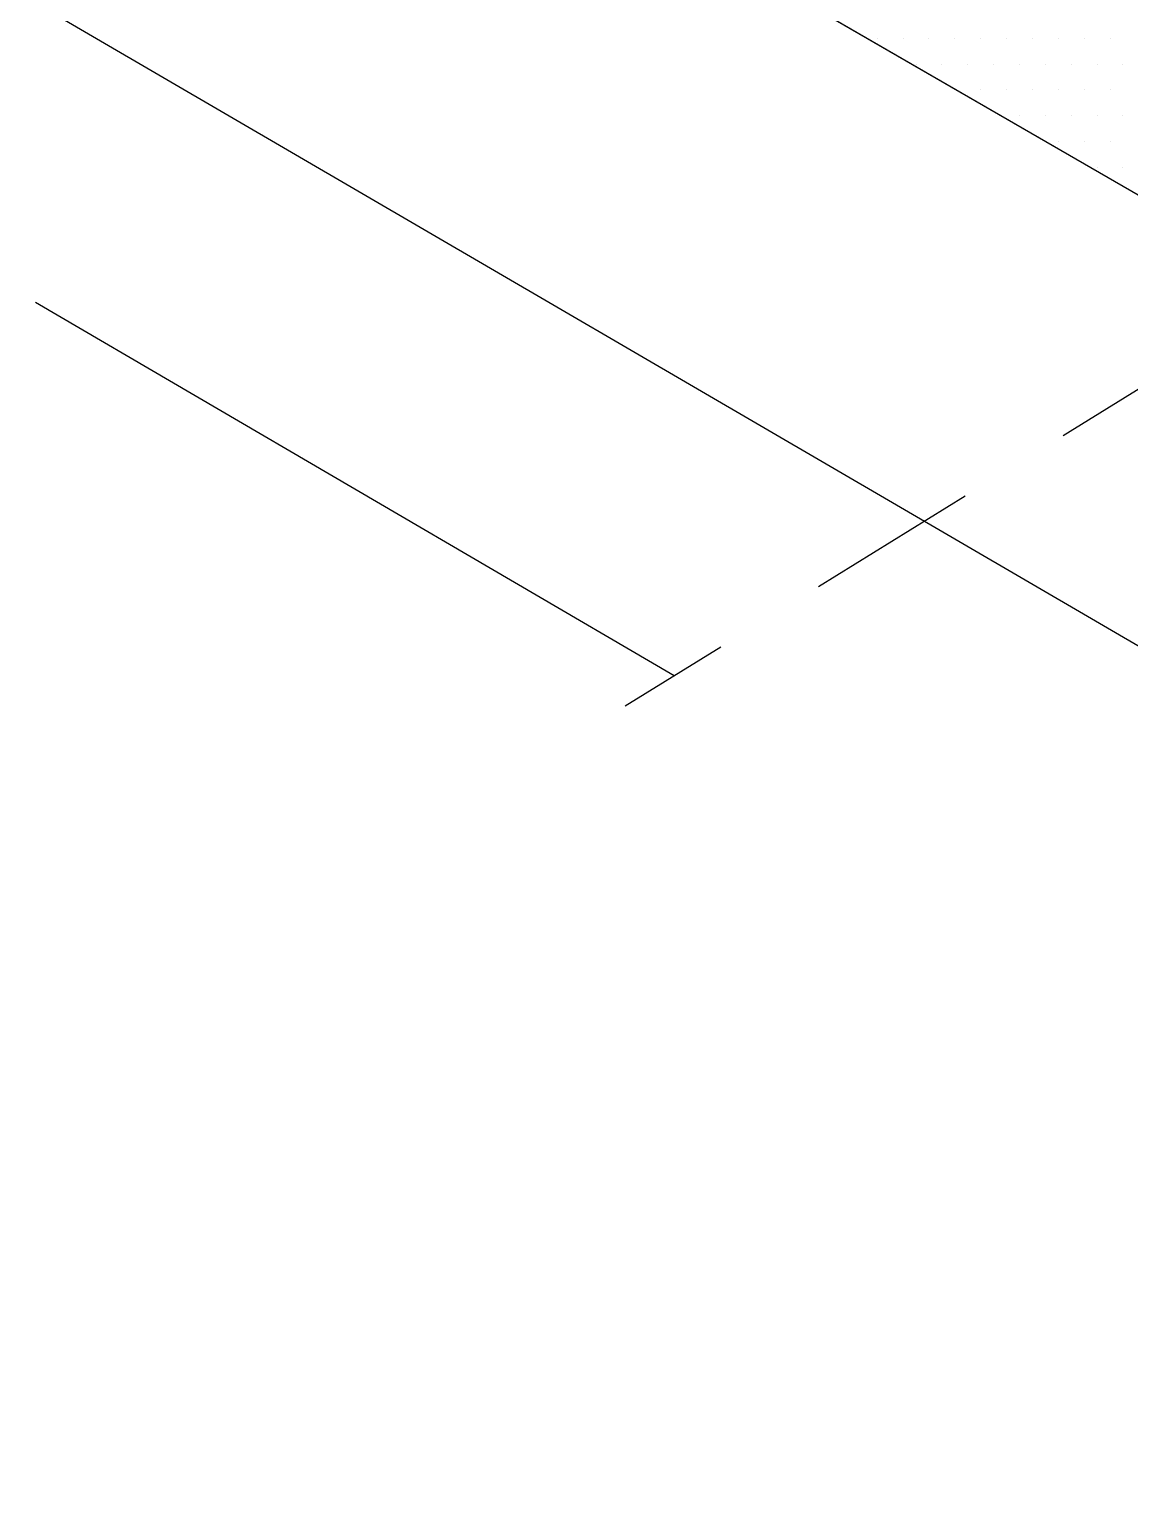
# Model space of a CAD drawing. Extents: x -1392 to 5791, y -3809 to 1722.
# Drawn here: x 1450 to 1507.4, y 1039.6 to 1116.9 of the extents above; entities that cross this region are included whole.
import ezdxf

# ---------------------------------------------------------------- set-up
doc = ezdxf.new("R2010")
doc.units = 0
doc.header["$MEASUREMENT"] = 0
doc.linetypes.add('AI-Linetype-27', pattern=[15, 9, -6])
doc.linetypes.add('AI-Linetype-7', pattern=[15, 9, -6])
for name, color, linetype, lineweight in [('.ATI-HATCH', 7, 'Continuous', 0), ('G-ANNO-TTLB', 7, 'Continuous', 0), ('TYVEK', 7, 'Continuous', 0), ('WALL SCRATCH', 7, 'Continuous', 0)]:
    doc.layers.add(name, color=color, linetype=linetype, lineweight=lineweight)

# ---------------------------------------------------------------- blocks, each defined once
blk = doc.blocks.new('Block_87')
at = {"layer": '.ATI-HATCH'}
blk.add_open_spline([(1481.751, 1123.324), (1481.751, 1123.324), (1510.521, 1106.681), (1510.521, 1106.681), (1510.521, 1106.681), (1536.586, 1091.603), (1536.586, 1091.603), (1545.191, 1086.625), (1556.202, 1089.566), (1561.18, 1098.171), (1562.765, 1100.91), (1563.599, 1104.019), (1563.599, 1107.184), (1563.599, 1107.184), (1563.599, 1140.609), (1563.599, 1140.609), (1563.599, 1140.609), (1537.539, 1155.53), (1537.539, 1155.53), (1537.539, 1155.53), (1537.539, 1155.518), (1537.539, 1155.518), (1537.539, 1155.518), (1537.539, 1116.84), (1537.539, 1116.84), (1537.539, 1116.84), (1510.521, 1132.47), (1510.521, 1132.47), (1510.521, 1132.47), (1454.782, 1164.714), (1454.782, 1164.714), (1454.782, 1164.714), (1454.867, 1164.762), (1454.867, 1164.762), (1454.867, 1164.762), (1454.867, 1192.98), (1454.867, 1192.98), (1454.867, 1192.98), (1432.473, 1205.82), (1432.473, 1205.82), (1432.473, 1205.82), (1432.473, 1162.214), (1432.473, 1162.214), (1432.473, 1155.788), (1435.898, 1149.85), (1441.46, 1146.633), (1441.46, 1146.633), (1481.751, 1123.324), (1481.751, 1123.324)], degree=3, knots=[0, 0, 0, 0, 1, 1, 1, 2, 2, 2, 3, 3, 3, 4, 4, 4, 5, 5, 5, 6, 6, 6, 7, 7, 7, 8, 8, 8, 9, 9, 9, 10, 10, 10, 11, 11, 11, 12, 12, 12, 13, 13, 13, 14, 14, 14, 15, 15, 15, 16, 16, 16, 16], dxfattribs=at)
at = {"layer": '.ATI-HATCH', "color": 8, "lineweight": 0, "true_color": 0x808080}
for points in [[(1494.219, 1116.415), (1494.219, 1116.415), (1494.219, 1116.415), (1494.219, 1116.415)], [(1495.569, 1116.415), (1495.569, 1116.415), (1495.569, 1116.415), (1495.569, 1116.415)], [(1496.919, 1116.415), (1496.919, 1116.415), (1496.919, 1116.415), (1496.919, 1116.415)], [(1498.269, 1116.415), (1498.269, 1116.415), (1498.269, 1116.415), (1498.269, 1116.415)], [(1499.619, 1116.415), (1499.619, 1116.415), (1499.619, 1116.415), (1499.619, 1116.415)], [(1500.969, 1116.415), (1500.969, 1116.415), (1500.969, 1116.415), (1500.969, 1116.415)], [(1502.319, 1116.415), (1502.319, 1116.415), (1502.319, 1116.415), (1502.319, 1116.415)], [(1503.669, 1116.415), (1503.669, 1116.415), (1503.669, 1116.415), (1503.669, 1116.415)], [(1505.019, 1116.415), (1505.019, 1116.415), (1505.019, 1116.415), (1505.019, 1116.415)], [(1506.369, 1116.415), (1506.369, 1116.415), (1506.369, 1116.415), (1506.369, 1116.415)], [(1496.244, 1115.065), (1496.244, 1115.065), (1496.244, 1115.065), (1496.244, 1115.065)], [(1497.594, 1115.065), (1497.594, 1115.065), (1497.594, 1115.065), (1497.594, 1115.065)], [(1498.944, 1115.065), (1498.944, 1115.065), (1498.944, 1115.065), (1498.944, 1115.065)], [(1500.294, 1115.065), (1500.294, 1115.065), (1500.294, 1115.065), (1500.294, 1115.065)], [(1501.644, 1115.065), (1501.644, 1115.065), (1501.644, 1115.065), (1501.644, 1115.065)], [(1502.994, 1115.065), (1502.994, 1115.065), (1502.994, 1115.065), (1502.994, 1115.065)], [(1504.344, 1115.065), (1504.344, 1115.065), (1504.344, 1115.065), (1504.344, 1115.065)], [(1505.694, 1115.065), (1505.694, 1115.065), (1505.694, 1115.065), (1505.694, 1115.065)], [(1507.044, 1115.065), (1507.044, 1115.065), (1507.044, 1115.065), (1507.044, 1115.065)], [(1499.619, 1113.715), (1499.619, 1113.715), (1499.619, 1113.715), (1499.619, 1113.715)], [(1500.969, 1113.715), (1500.969, 1113.715), (1500.969, 1113.715), (1500.969, 1113.715)], [(1502.319, 1113.715), (1502.319, 1113.715), (1502.319, 1113.715), (1502.319, 1113.715)], [(1503.669, 1113.715), (1503.669, 1113.715), (1503.669, 1113.715), (1503.669, 1113.715)], [(1505.019, 1113.715), (1505.019, 1113.715), (1505.019, 1113.715), (1505.019, 1113.715)], [(1506.369, 1113.715), (1506.369, 1113.715), (1506.369, 1113.715), (1506.369, 1113.715)], [(1501.644, 1112.365), (1501.644, 1112.365), (1501.644, 1112.365), (1501.644, 1112.365)], [(1502.994, 1112.365), (1502.994, 1112.365), (1502.994, 1112.365), (1502.994, 1112.365)], [(1504.344, 1112.365), (1504.344, 1112.365), (1504.344, 1112.365), (1504.344, 1112.365)], [(1505.694, 1112.365), (1505.694, 1112.365), (1505.694, 1112.365), (1505.694, 1112.365)], [(1507.044, 1112.365), (1507.044, 1112.365), (1507.044, 1112.365), (1507.044, 1112.365)], [(1503.669, 1111.015), (1503.669, 1111.015), (1503.669, 1111.015), (1503.669, 1111.015)], [(1505.019, 1111.015), (1505.019, 1111.015), (1505.019, 1111.015), (1505.019, 1111.015)], [(1506.369, 1111.015), (1506.369, 1111.015), (1506.369, 1111.015), (1506.369, 1111.015)], [(1505.694, 1109.665), (1505.694, 1109.665), (1505.694, 1109.665), (1505.694, 1109.665)], [(1507.044, 1109.665), (1507.044, 1109.665), (1507.044, 1109.665), (1507.044, 1109.665)]]:
    blk.add_open_spline(points, degree=3, dxfattribs=at)

msp = doc.modelspace()

# ---------------------------------------------------------------- hatches: boundary and pattern name
at = {"layer": 'G-ANNO-TTLB', "true_color": 0xff00ff, "transparency": 33554687}
h = msp.add_hatch(color=6, dxfattribs=at)
edge = h.paths.add_edge_path()
edge.add_spline(control_points=[(1773.018, -796.5), (1773.018, -796.5), (-1156.5, -796.5), (-1156.5, -796.5), (-1156.5, -796.5), (-1156.5, 1660.5), (-1156.5, 1660.5), (-1156.5, 1660.5), (1773.018, 1660.5), (1773.018, 1660.5), (1773.018, 1660.5), (1773.018, -796.5), (1773.018, -796.5)], knot_values=[0, 0, 0, 0, 1, 1, 1, 2, 2, 2, 3, 3, 3, 4, 4, 4, 4], degree=3, periodic=0)
edge = h.paths.add_edge_path()
edge.add_spline(control_points=[(-1147.5, 1651.5), (-1147.5, 1651.5), (-1147.5, -787.5), (-1147.5, -787.5), (-1147.5, -787.5), (1764.018, -787.5), (1764.018, -787.5), (1764.018, -787.5), (1764.018, 1651.5), (1764.018, 1651.5), (1764.018, 1651.5), (-1147.5, 1651.5), (-1147.5, 1651.5)], knot_values=[0, 0, 0, 0, 1, 1, 1, 2, 2, 2, 3, 3, 3, 4, 4, 4, 4], degree=3, periodic=0)
edge.add_line((-1147.5, 1651.5), (-1147.5, 1651.5))

# ---------------------------------------------------------------- linework, layer by layer
at = {"layer": 'G-ANNO-TTLB'}
for points in [[(1773.018, -796.5), (1773.018, -796.5), (-1156.5, -796.5), (-1156.5, -796.5), (-1156.5, -796.5), (-1156.5, 1660.5), (-1156.5, 1660.5), (-1156.5, 1660.5), (1773.018, 1660.5), (1773.018, 1660.5), (1773.018, 1660.5), (1773.018, -796.5), (1773.018, -796.5)], [(-1147.5, 1651.5), (-1147.5, 1651.5), (-1147.5, -787.5), (-1147.5, -787.5), (-1147.5, -787.5), (1764.018, -787.5), (1764.018, -787.5), (1764.018, -787.5), (1764.018, 1651.5), (1764.018, 1651.5), (1764.018, 1651.5), (-1147.5, 1651.5), (-1147.5, 1651.5)]]:
    msp.add_open_spline(points, degree=3, knots=[0, 0, 0, 0, 1, 1, 1, 2, 2, 2, 3, 3, 3, 4, 4, 4, 4], dxfattribs=at)
at = {"layer": 'TYVEK', "color": 4, "lineweight": 25, "true_color": 0x00ffff}
msp.add_line((1481.751, 1123.324), (1510.521, 1106.681), dxfattribs=at)
at = {"layer": 'TYVEK', "color": 18, "linetype": 'AI-Linetype-27', "lineweight": 25, "true_color": 0x000000}
msp.add_line((1537.101, 1116.146), (1481.063, 1081.536), dxfattribs=at)
at = {"layer": 'TYVEK', "color": 1, "lineweight": 25, "true_color": 0xff0000}
msp.add_line((1450.278, 1102.634), (1483.611, 1083.143), dxfattribs=at)
for points in [[(1459.981, 1109.165)], [(1487.051, 1086)]]:
    msp.add_lwpolyline(points, dxfattribs=at)
at = {"layer": 'TYVEK', "color": 18, "linetype": 'AI-Linetype-7', "lineweight": 25, "true_color": 0x000000}
msp.add_lwpolyline([(1486.794, 1086.348)], dxfattribs=at)
at = {"layer": 'WALL SCRATCH', "color": 18, "lineweight": 25, "true_color": 0x000000}
msp.add_line((1415.57, 1138.506), (1584.854, 1039.762), dxfattribs=at)

# ---------------------------------------------------------------- block references
at = {"layer": '.ATI-HATCH'}
msp.add_blockref('Block_87', (0, 0), dxfattribs=at)

doc.saveas('drawing.dxf')
